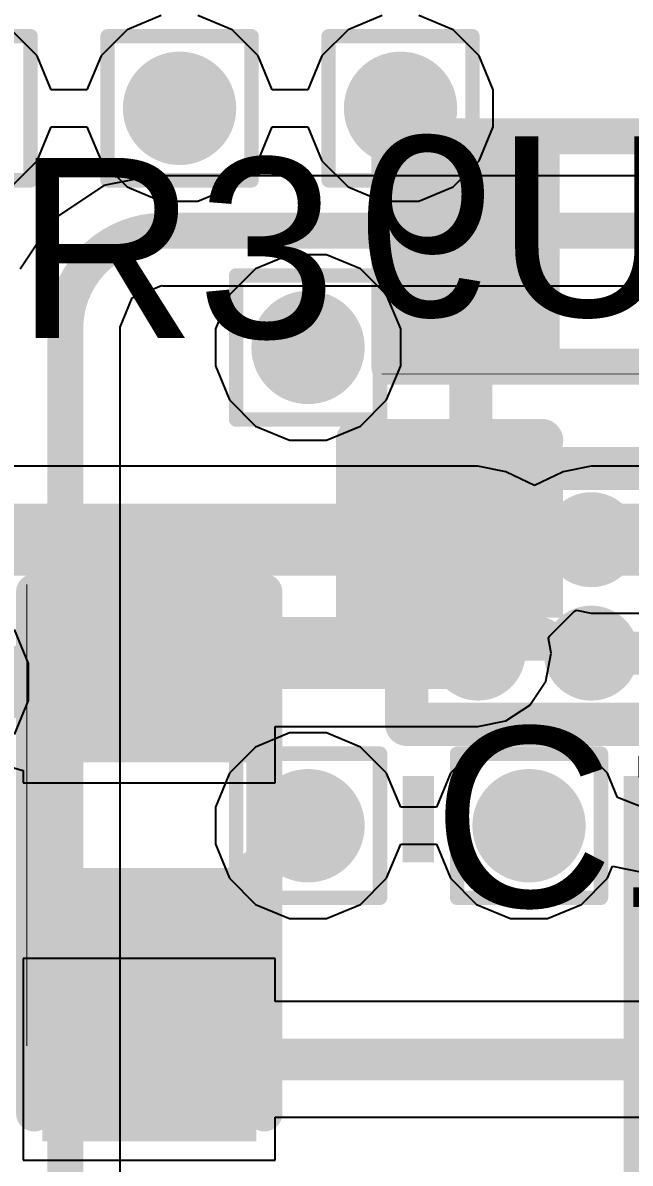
# Model space of a CAD drawing. Header units: inches. Extents: x -12 to 5355, y -7 to 5366.
# Drawn here: x 15.699 to 17.842, y 52.919 to 56.941 of the extents above; entities that cross this region are included whole.
import ezdxf

# ---------------------------------------------------------------- set-up
doc = ezdxf.new("R2010")
doc.units = ezdxf.units.IN
for name, color, linetype in [('BOTTOM LAYER', 5, 'Continuous'), ('Bottom Overlay', 54, 'Continuous'), ('Bottom Paste', 16, 'Continuous'), ('Bottom Solder', 6, 'Continuous'), ('Drill Drawing', 1, 'Continuous'), ('GROUND1', 16, 'Continuous'), ('GROUND2', 156, 'Continuous'), ('POWER', 76, 'Continuous'), ('SIGNAL', 90, 'Continuous'), ('TOP LAYER', 1, 'Continuous'), ('Top Overlay', 2, 'Continuous'), ('Top Paste', 8, 'Continuous'), ('Top Solder', 216, 'Continuous'), ('Via Holes', 16, 'Continuous')]:
    doc.layers.add(name, color=color, linetype=linetype)
doc.styles.add('Arial', font='', dxfattribs={"height": 0.2})
doc.styles.get('Arial').set_extended_font_data('Arial')

# ---------------------------------------------------------------- blocks, each defined once
blk = doc.blocks.new('BGA4C40P2X2_76X76X62_B_92')
at = {"layer": 'BOTTOM LAYER'}
h = blk.add_hatch(color=5, dxfattribs=at)
edge = h.paths.add_edge_path()
edge.add_arc((-0.2, 0.2), 0.1175, 0, 360)
h = blk.add_hatch(color=5, dxfattribs=at)
edge = h.paths.add_edge_path()
edge.add_arc((0.2, 0.2), 0.1175, 0, 360)
h = blk.add_hatch(color=5, dxfattribs=at)
edge = h.paths.add_edge_path()
edge.add_arc((-0.2, -0.2), 0.1175, 0, 360)
h = blk.add_hatch(color=5, dxfattribs=at)
edge = h.paths.add_edge_path()
edge.add_arc((0.2, -0.2), 0.1175, 0, 360)
at = {"layer": 'Bottom Paste'}
h = blk.add_hatch(color=16, dxfattribs=at)
edge = h.paths.add_edge_path()
edge.add_arc((-0.2, 0.2), 0.1175, 0, 360)
h = blk.add_hatch(color=16, dxfattribs=at)
edge = h.paths.add_edge_path()
edge.add_arc((0.2, 0.2), 0.1175, 0, 360)
h = blk.add_hatch(color=16, dxfattribs=at)
edge = h.paths.add_edge_path()
edge.add_arc((-0.2, -0.2), 0.1175, 0, 360)
h = blk.add_hatch(color=16, dxfattribs=at)
edge = h.paths.add_edge_path()
edge.add_arc((0.2, -0.2), 0.1175, 0, 360)
at = {"layer": 'Bottom Solder'}
h = blk.add_hatch(color=6, dxfattribs=at)
edge = h.paths.add_edge_path()
edge.add_arc((-0.2, 0.2), 0.1675, 0, 360)
h = blk.add_hatch(color=6, dxfattribs=at)
edge = h.paths.add_edge_path()
edge.add_arc((0.2, 0.2), 0.1675, 0, 360)
h = blk.add_hatch(color=6, dxfattribs=at)
edge = h.paths.add_edge_path()
edge.add_arc((-0.2, -0.2), 0.1675, 0, 360)
h = blk.add_hatch(color=6, dxfattribs=at)
edge = h.paths.add_edge_path()
edge.add_arc((0.2, -0.2), 0.1675, 0, 360)
at = {"layer": 'Bottom Overlay'}
for points in [[(0.4512, 0.4512, 0.1524, 0.1524, 0), (-0.4512, 0.4512, 0.1524, 0.1524, 0)], [(-0.4512, 0.4512, 0.1524, 0.1524, 0), (-0.4512, -0.4512, 0.1524, 0.1524, 0)], [(0.4512, 0.4512, 0.1524, 0.1524, 0), (0.4512, -0.4512, 0.1524, 0.1524, 0)], [(0.4512, -0.4512, 0.1524, 0.1524, 0), (-0.4512, -0.4512, 0.1524, 0.1524, 0)]]:
    blk.add_lwpolyline(points, format="xyseb", dxfattribs=at)
for points in [[(-0.4893, 0.4512, 0.0762, 0.0762, 1), (-0.4131, 0.4512, 0.0762, 0.0762, 1)], [(-0.4893, 0.4512, 0.0762, 0.0762, 1), (-0.4131, 0.4512, 0.0762, 0.0762, 1)], [(0.4131, 0.4512, 0.0762, 0.0762, 1), (0.4893, 0.4512, 0.0762, 0.0762, 1)], [(0.4131, 0.4512, 0.0762, 0.0762, 1), (0.4893, 0.4512, 0.0762, 0.0762, 1)], [(-0.4893, -0.4512, 0.0762, 0.0762, 1), (-0.4131, -0.4512, 0.0762, 0.0762, 1)], [(-0.4893, -0.4512, 0.0762, 0.0762, 1), (-0.4131, -0.4512, 0.0762, 0.0762, 1)], [(0.4131, -0.4512, 0.0762, 0.0762, 1), (0.4893, -0.4512, 0.0762, 0.0762, 1)], [(0.4131, -0.4512, 0.0762, 0.0762, 1), (0.4893, -0.4512, 0.0762, 0.0762, 1)], [(-0.6371, -0.6871, 0.254, 0.254, 1), (-0.7371, -0.6871, 0.254, 0.254, 1)], [(-0.8006, -0.6871, 0.127, 0.127, 1), (-0.6736, -0.6871, 0.127, 0.127, 1)], [(-0.7006, -0.6871, 0.127, 0.127, 1), (-0.5736, -0.6871, 0.127, 0.127, 1)]]:
    blk.add_lwpolyline(points, format="xyseb", close=True, dxfattribs=at)
blk = doc.blocks.new('R___0402_109')
at = {"layer": 'TOP LAYER'}
for points in [[(-0.6985, -0.3175), (-0.6985, 0.3175), (-0.2413, 0.3175), (-0.2413, -0.3175)], [(0.2413, -0.3175), (0.2413, 0.3175), (0.6985, 0.3175), (0.6985, -0.3175)]]:
    blk.add_hatch(color=1, dxfattribs=at).paths.add_polyline_path(points)
at = {"layer": 'Top Paste'}
for points in [[(-0.6985, -0.3175), (-0.6985, 0.3175), (-0.2413, 0.3175), (-0.2413, -0.3175)], [(0.2413, -0.3175), (0.2413, 0.3175), (0.6985, 0.3175), (0.6985, -0.3175)]]:
    blk.add_hatch(color=8, dxfattribs=at).paths.add_polyline_path(points)
at = {"layer": 'Top Solder'}
for points in [[(-0.7535, -0.3725), (-0.7535, 0.3725), (-0.1863, 0.3725), (-0.1863, -0.3725)], [(0.1863, -0.3725), (0.1863, 0.3725), (0.7535, 0.3725), (0.7535, -0.3725)]]:
    blk.add_hatch(color=216, dxfattribs=at).paths.add_polyline_path(points)
at = {"layer": 'Top Overlay'}
for points in [[(-0.7874, 0.4064, 0.127, 0.127, 0), (0.7874, 0.4064, 0.127, 0.127, 0)], [(-0.7874, -0.4064, 0.127, 0.127, 0), (-0.7874, 0.4064, 0.127, 0.127, 0)], [(0.7874, -0.4064, 0.127, 0.127, 0), (0.7874, 0.4064, 0.127, 0.127, 0)], [(-0.7874, -0.4064, 0.127, 0.127, 0), (0.7874, -0.4064, 0.127, 0.127, 0)], [(-0.8128, -0.4318, 0.00323, 0.00323, 0), (0.8128, -0.4318, 0.00323, 0.00323, 0)]]:
    blk.add_lwpolyline(points, format="xyseb", dxfattribs=at)
for points in [[(-0.8191, 0.4064, 0.0635, 0.0635, 1), (-0.7556, 0.4064, 0.0635, 0.0635, 1)], [(-0.8191, 0.4064, 0.0635, 0.0635, 1), (-0.7556, 0.4064, 0.0635, 0.0635, 1)], [(0.7556, 0.4064, 0.0635, 0.0635, 1), (0.8191, 0.4064, 0.0635, 0.0635, 1)], [(0.7556, 0.4064, 0.0635, 0.0635, 1), (0.8191, 0.4064, 0.0635, 0.0635, 1)], [(-0.8191, -0.4064, 0.0635, 0.0635, 1), (-0.7556, -0.4064, 0.0635, 0.0635, 1)], [(-0.8191, -0.4064, 0.0635, 0.0635, 1), (-0.7556, -0.4064, 0.0635, 0.0635, 1)], [(0.7556, -0.4064, 0.0635, 0.0635, 1), (0.8191, -0.4064, 0.0635, 0.0635, 1)], [(0.7556, -0.4064, 0.0635, 0.0635, 1), (0.8191, -0.4064, 0.0635, 0.0635, 1)], [(-0.8136, -0.4318, 0.00161, 0.00161, 1), (-0.812, -0.4318, 0.00161, 0.00161, 1)], [(0.812, -0.4318, 0.00161, 0.00161, 1), (0.8136, -0.4318, 0.00161, 0.00161, 1)]]:
    blk.add_lwpolyline(points, format="xyseb", close=True, dxfattribs=at)
blk = doc.blocks.new('C___0402_136')
at = {"layer": 'TOP LAYER'}
for points in [[(-0.6985, -0.3175), (-0.6985, 0.3175), (-0.2413, 0.3175), (-0.2413, -0.3175)], [(0.2413, -0.3175), (0.2413, 0.3175), (0.6985, 0.3175), (0.6985, -0.3175)]]:
    blk.add_hatch(color=1, dxfattribs=at).paths.add_polyline_path(points)
at = {"layer": 'Top Paste'}
for points in [[(-0.6985, -0.3175), (-0.6985, 0.3175), (-0.2413, 0.3175), (-0.2413, -0.3175)], [(0.2413, -0.3175), (0.2413, 0.3175), (0.6985, 0.3175), (0.6985, -0.3175)]]:
    blk.add_hatch(color=8, dxfattribs=at).paths.add_polyline_path(points)
at = {"layer": 'Top Solder'}
for points in [[(-0.7585, -0.3775), (-0.7585, 0.3775), (-0.1813, 0.3775), (-0.1813, -0.3775)], [(0.1813, -0.3775), (0.1813, 0.3775), (0.7585, 0.3775), (0.7585, -0.3775)]]:
    blk.add_hatch(color=216, dxfattribs=at).paths.add_polyline_path(points)
at = {"layer": 'Top Overlay'}
for points in [[(-0.7874, -0.4064, 0.127, 0.127, 0), (-0.7874, 0.4064, 0.127, 0.127, 0)], [(-0.2794, 0.4064, 0.127, 0.127, 0), (-0.7874, 0.4064, 0.127, 0.127, 0)], [(0.7874, 0.4064, 0.127, 0.127, 0), (0.2794, 0.4064, 0.127, 0.127, 0)], [(0.7874, -0.4064, 0.127, 0.127, 0), (0.7874, 0.4064, 0.127, 0.127, 0)], [(-0.2794, -0.4064, 0.127, 0.127, 0), (-0.7874, -0.4064, 0.127, 0.127, 0)], [(0.7874, -0.4064, 0.127, 0.127, 0), (0.2794, -0.4064, 0.127, 0.127, 0)]]:
    blk.add_lwpolyline(points, format="xyseb", dxfattribs=at)
for points in [[(-0.8191, 0.4064, 0.0635, 0.0635, 1), (-0.7556, 0.4064, 0.0635, 0.0635, 1)], [(-0.8191, 0.4064, 0.0635, 0.0635, 1), (-0.7556, 0.4064, 0.0635, 0.0635, 1)], [(-0.3111, 0.4064, 0.0635, 0.0635, 1), (-0.2477, 0.4064, 0.0635, 0.0635, 1)], [(0.2477, 0.4064, 0.0635, 0.0635, 1), (0.3111, 0.4064, 0.0635, 0.0635, 1)], [(0.7556, 0.4064, 0.0635, 0.0635, 1), (0.8191, 0.4064, 0.0635, 0.0635, 1)], [(0.7556, 0.4064, 0.0635, 0.0635, 1), (0.8191, 0.4064, 0.0635, 0.0635, 1)], [(-0.8191, -0.4064, 0.0635, 0.0635, 1), (-0.7556, -0.4064, 0.0635, 0.0635, 1)], [(-0.8191, -0.4064, 0.0635, 0.0635, 1), (-0.7556, -0.4064, 0.0635, 0.0635, 1)], [(-0.3111, -0.4064, 0.0635, 0.0635, 1), (-0.2477, -0.4064, 0.0635, 0.0635, 1)], [(0.2477, -0.4064, 0.0635, 0.0635, 1), (0.3111, -0.4064, 0.0635, 0.0635, 1)], [(0.7556, -0.4064, 0.0635, 0.0635, 1), (0.8191, -0.4064, 0.0635, 0.0635, 1)], [(0.7556, -0.4064, 0.0635, 0.0635, 1), (0.8191, -0.4064, 0.0635, 0.0635, 1)]]:
    blk.add_lwpolyline(points, format="xyseb", close=True, dxfattribs=at)
blk = doc.blocks.new('CAPC1005X04L_143')
at = {"layer": 'TOP LAYER'}
for points in [[(-0.8, -0.25), (-0.8, 0.25), (-0.2, 0.25), (-0.2, -0.25)], [(0.2, -0.25), (0.2, 0.25), (0.8, 0.25), (0.8, -0.25)]]:
    blk.add_hatch(color=1, dxfattribs=at).paths.add_polyline_path(points)
at = {"layer": 'Top Paste'}
for points in [[(-0.8, -0.25), (-0.8, 0.25), (-0.2, 0.25), (-0.2, -0.25)], [(0.2, -0.25), (0.2, 0.25), (0.8, 0.25), (0.8, -0.25)]]:
    blk.add_hatch(color=8, dxfattribs=at).paths.add_polyline_path(points)
at = {"layer": 'Top Solder'}
for points in [[(-0.8254, -0.2754), (-0.8254, 0.2754), (-0.1746, 0.2754), (-0.1746, -0.2754)], [(0.1746, -0.2754), (0.1746, 0.2754), (0.8254, 0.2754), (0.8254, -0.2754)]]:
    blk.add_hatch(color=216, dxfattribs=at).paths.add_polyline_path(points)
at = {"layer": 'Top Overlay'}
for points in [[(-0.9001, -0.3501, 0.1524, 0.1524, 0), (-0.9001, 0.3499, 0.1524, 0.1524, 0)], [(-0.9001, 0.3499, 0.1524, 0.1524, 0), (-0.2501, 0.3499, 0.1524, 0.1524, 0)], [(0.2499, 0.3499, 0.1524, 0.1524, 0), (0.8999, 0.3499, 0.1524, 0.1524, 0)], [(0.8999, -0.3501, 0.1524, 0.1524, 0), (0.8999, 0.3499, 0.1524, 0.1524, 0)], [(-0.9001, -0.3501, 0.1524, 0.1524, 0), (-0.2501, -0.3501, 0.1524, 0.1524, 0)], [(0.2499, -0.3501, 0.1524, 0.1524, 0), (0.8999, -0.3501, 0.1524, 0.1524, 0)]]:
    blk.add_lwpolyline(points, format="xyseb", dxfattribs=at)
for points in [[(-0.9382, 0.3499, 0.0762, 0.0762, 1), (-0.862, 0.3499, 0.0762, 0.0762, 1)], [(-0.9382, 0.3499, 0.0762, 0.0762, 1), (-0.862, 0.3499, 0.0762, 0.0762, 1)], [(-0.2882, 0.3499, 0.0762, 0.0762, 1), (-0.212, 0.3499, 0.0762, 0.0762, 1)], [(0.2118, 0.3499, 0.0762, 0.0762, 1), (0.288, 0.3499, 0.0762, 0.0762, 1)], [(0.8618, 0.3499, 0.0762, 0.0762, 1), (0.938, 0.3499, 0.0762, 0.0762, 1)], [(0.8618, 0.3499, 0.0762, 0.0762, 1), (0.938, 0.3499, 0.0762, 0.0762, 1)], [(-0.9382, -0.3501, 0.0762, 0.0762, 1), (-0.862, -0.3501, 0.0762, 0.0762, 1)], [(-0.9382, -0.3501, 0.0762, 0.0762, 1), (-0.862, -0.3501, 0.0762, 0.0762, 1)], [(-0.2882, -0.3501, 0.0762, 0.0762, 1), (-0.212, -0.3501, 0.0762, 0.0762, 1)], [(0.2118, -0.3501, 0.0762, 0.0762, 1), (0.288, -0.3501, 0.0762, 0.0762, 1)], [(0.8618, -0.3501, 0.0762, 0.0762, 1), (0.938, -0.3501, 0.0762, 0.0762, 1)], [(0.8618, -0.3501, 0.0762, 0.0762, 1), (0.938, -0.3501, 0.0762, 0.0762, 1)]]:
    blk.add_lwpolyline(points, format="xyseb", close=True, dxfattribs=at)
blk = doc.blocks.new('R___0402_B_158')
at = {"layer": 'BOTTOM LAYER'}
for points in [[(-0.2413, 0.3175), (-0.2413, -0.3175), (-0.6985, -0.3175), (-0.6985, 0.3175)], [(0.6985, 0.3175), (0.6985, -0.3175), (0.2413, -0.3175), (0.2413, 0.3175)]]:
    blk.add_hatch(color=5, dxfattribs=at).paths.add_polyline_path(points)
at = {"layer": 'Bottom Paste'}
for points in [[(-0.2413, 0.3175), (-0.2413, -0.3175), (-0.6985, -0.3175), (-0.6985, 0.3175)], [(0.6985, 0.3175), (0.6985, -0.3175), (0.2413, -0.3175), (0.2413, 0.3175)]]:
    blk.add_hatch(color=16, dxfattribs=at).paths.add_polyline_path(points)
at = {"layer": 'Bottom Solder'}
for points in [[(-0.1863, 0.3725), (-0.1863, -0.3725), (-0.7535, -0.3725), (-0.7535, 0.3725)], [(0.7535, 0.3725), (0.7535, -0.3725), (0.1863, -0.3725), (0.1863, 0.3725)]]:
    blk.add_hatch(color=6, dxfattribs=at).paths.add_polyline_path(points)
at = {"layer": 'Bottom Overlay'}
for points in [[(-0.7874, 0.4064, 0.127, 0.127, 0), (0.7874, 0.4064, 0.127, 0.127, 0)], [(-0.7874, 0.4064, 0.127, 0.127, 0), (-0.7874, -0.4064, 0.127, 0.127, 0)], [(0.7874, 0.4064, 0.127, 0.127, 0), (0.7874, -0.4064, 0.127, 0.127, 0)], [(-0.8128, 0.4318, 0.00323, 0.00323, 0), (0.8128, 0.4318, 0.00323, 0.00323, 0)], [(-0.7874, -0.4064, 0.127, 0.127, 0), (0.7874, -0.4064, 0.127, 0.127, 0)]]:
    blk.add_lwpolyline(points, format="xyseb", dxfattribs=at)
for points in [[(-0.8191, 0.4064, 0.0635, 0.0635, 1), (-0.7556, 0.4064, 0.0635, 0.0635, 1)], [(-0.8191, 0.4064, 0.0635, 0.0635, 1), (-0.7556, 0.4064, 0.0635, 0.0635, 1)], [(0.7556, 0.4064, 0.0635, 0.0635, 1), (0.8191, 0.4064, 0.0635, 0.0635, 1)], [(0.7556, 0.4064, 0.0635, 0.0635, 1), (0.8191, 0.4064, 0.0635, 0.0635, 1)], [(-0.8136, 0.4318, 0.00161, 0.00161, 1), (-0.812, 0.4318, 0.00161, 0.00161, 1)], [(0.812, 0.4318, 0.00161, 0.00161, 1), (0.8136, 0.4318, 0.00161, 0.00161, 1)], [(-0.8191, -0.4064, 0.0635, 0.0635, 1), (-0.7556, -0.4064, 0.0635, 0.0635, 1)], [(-0.8191, -0.4064, 0.0635, 0.0635, 1), (-0.7556, -0.4064, 0.0635, 0.0635, 1)], [(0.7556, -0.4064, 0.0635, 0.0635, 1), (0.8191, -0.4064, 0.0635, 0.0635, 1)], [(0.7556, -0.4064, 0.0635, 0.0635, 1), (0.8191, -0.4064, 0.0635, 0.0635, 1)]]:
    blk.add_lwpolyline(points, format="xyseb", close=True, dxfattribs=at)

msp = doc.modelspace()

# ---------------------------------------------------------------- hatches: boundary and pattern name
at = {"layer": 'BOTTOM LAYER'}
h = msp.add_hatch(color=5, dxfattribs=at)
edge = h.paths.add_edge_path()
edge.add_arc((16.2522, 56.6392), 0.2, 0, 360)
h = msp.add_hatch(color=5, dxfattribs=at)
edge = h.paths.add_edge_path()
edge.add_arc((17.032, 56.6392), 0.2, 0, 360)
h = msp.add_hatch(color=5, dxfattribs=at)
edge = h.paths.add_edge_path()
edge.add_arc((16.7056, 55.7959), 0.2, 0, 360)
h = msp.add_hatch(color=5, dxfattribs=at)
edge = h.paths.add_edge_path()
edge.add_arc((16.7056, 54.1094), 0.2, 0, 360)
h = msp.add_hatch(color=5, dxfattribs=at)
edge = h.paths.add_edge_path()
edge.add_arc((17.4854, 54.1094), 0.2, 0, 360)
at = {"layer": 'GROUND1'}
h = msp.add_hatch(color=16, dxfattribs=at)
edge = h.paths.add_edge_path()
edge.add_arc((16.2522, 56.6392), 0.2, 0, 360)
h = msp.add_hatch(color=16, dxfattribs=at)
edge = h.paths.add_edge_path()
edge.add_arc((17.032, 56.6392), 0.2, 0, 360)
h = msp.add_hatch(color=16, dxfattribs=at)
edge = h.paths.add_edge_path()
edge.add_arc((16.7056, 55.7959), 0.2, 0, 360)
h = msp.add_hatch(color=16, dxfattribs=at)
edge = h.paths.add_edge_path()
edge.add_arc((16.7056, 54.1094), 0.2, 0, 360)
h = msp.add_hatch(color=16, dxfattribs=at)
edge = h.paths.add_edge_path()
edge.add_arc((17.4854, 54.1094), 0.2, 0, 360)
at = {"layer": 'GROUND2'}
h = msp.add_hatch(color=156, dxfattribs=at)
edge = h.paths.add_edge_path()
edge.add_arc((16.2522, 56.6392), 0.2, 0, 360)
h = msp.add_hatch(color=156, dxfattribs=at)
edge = h.paths.add_edge_path()
edge.add_arc((17.032, 56.6392), 0.2, 0, 360)
h = msp.add_hatch(color=156, dxfattribs=at)
edge = h.paths.add_edge_path()
edge.add_arc((16.7056, 55.7959), 0.2, 0, 360)
h = msp.add_hatch(color=156, dxfattribs=at)
edge = h.paths.add_edge_path()
edge.add_arc((16.7056, 54.1094), 0.2, 0, 360)
h = msp.add_hatch(color=156, dxfattribs=at)
edge = h.paths.add_edge_path()
edge.add_arc((17.4854, 54.1094), 0.2, 0, 360)
at = {"layer": 'POWER'}
h = msp.add_hatch(color=76, dxfattribs=at)
edge = h.paths.add_edge_path()
edge.add_arc((16.2522, 56.6392), 0.2, 0, 360)
h = msp.add_hatch(color=76, dxfattribs=at)
edge = h.paths.add_edge_path()
edge.add_arc((17.032, 56.6392), 0.2, 0, 360)
h = msp.add_hatch(color=76, dxfattribs=at)
edge = h.paths.add_edge_path()
edge.add_arc((16.7056, 55.7959), 0.2, 0, 360)
h = msp.add_hatch(color=76, dxfattribs=at)
edge = h.paths.add_edge_path()
edge.add_arc((16.7056, 54.1094), 0.2, 0, 360)
h = msp.add_hatch(color=76, dxfattribs=at)
edge = h.paths.add_edge_path()
edge.add_arc((17.4854, 54.1094), 0.2, 0, 360)
for points in [[(17.0396, 53.9801), (17.1497, 53.9801), (17.1497, 54.2849), (17.0396, 54.2849)], [(17.8193, 52.578), (17.9295, 52.578), (17.9295, 54.2849), (17.8193, 54.2849)]]:
    msp.add_hatch(color=76, dxfattribs=at).paths.add_polyline_path(points)
at = {"layer": 'SIGNAL'}
h = msp.add_hatch(color=90, dxfattribs=at)
edge = h.paths.add_edge_path()
edge.add_arc((16.2522, 56.6392), 0.2, 0, 360)
h = msp.add_hatch(color=90, dxfattribs=at)
edge = h.paths.add_edge_path()
edge.add_arc((17.032, 56.6392), 0.2, 0, 360)
h = msp.add_hatch(color=90, dxfattribs=at)
edge = h.paths.add_edge_path()
edge.add_arc((16.7056, 55.7959), 0.2, 0, 360)
h = msp.add_hatch(color=90, dxfattribs=at)
edge = h.paths.add_edge_path()
edge.add_arc((16.7056, 54.1094), 0.2, 0, 360)
h = msp.add_hatch(color=90, dxfattribs=at)
edge = h.paths.add_edge_path()
edge.add_arc((17.4854, 54.1094), 0.2, 0, 360)
at = {"layer": 'TOP LAYER'}
h = msp.add_hatch(color=1, dxfattribs=at)
edge = h.paths.add_edge_path()
edge.add_arc((16.2522, 56.6392), 0.2, 0, 360)
h = msp.add_hatch(color=1, dxfattribs=at)
edge = h.paths.add_edge_path()
edge.add_arc((17.032, 56.6392), 0.2, 0, 360)
h = msp.add_hatch(color=1, dxfattribs=at)
edge = h.paths.add_edge_path()
edge.add_arc((16.7056, 55.7959), 0.2, 0, 360)
h = msp.add_hatch(color=1, dxfattribs=at)
edge = h.paths.add_edge_path()
edge.add_arc((16.7056, 54.1094), 0.2, 0, 360)
h = msp.add_hatch(color=1, dxfattribs=at)
edge = h.paths.add_edge_path()
edge.add_arc((17.4854, 54.1094), 0.2, 0, 360)
at = {"layer": 'Via Holes'}
h = msp.add_hatch(color=7, dxfattribs=at)
edge = h.paths.add_edge_path()
edge.add_arc((16.2522, 56.6392), 0.1, 0, 360)
h = msp.add_hatch(color=7, dxfattribs=at)
edge = h.paths.add_edge_path()
edge.add_arc((17.032, 56.6392), 0.1, 0, 360)
h = msp.add_hatch(color=7, dxfattribs=at)
edge = h.paths.add_edge_path()
edge.add_arc((16.7056, 55.7959), 0.1, 0, 360)
h = msp.add_hatch(color=7, dxfattribs=at)
edge = h.paths.add_edge_path()
edge.add_arc((16.7056, 54.1094), 0.1, 0, 360)
h = msp.add_hatch(color=7, dxfattribs=at)
edge = h.paths.add_edge_path()
edge.add_arc((17.4854, 54.1094), 0.1, 0, 360)

# ---------------------------------------------------------------- linework, layer by layer
at = {"layer": 'BOTTOM LAYER'}
for p, q in [((17.305, 55.377), (15.0879, 55.377)), ((17.4041, 55.3573), (17.305, 55.377)), ((17.705, 55.377), (17.6058, 55.3573)), ((18.7027, 55.377), (17.705, 55.377)), ((17.4058, 55.3561), (17.4041, 55.3573)), ((17.505, 55.3091), (17.4058, 55.3561)), ((17.6041, 55.3561), (17.505, 55.3091)), ((17.6058, 55.3573), (17.6041, 55.3561)), ((17.5575, 54.7774), (17.6456, 54.8655)), ((17.6456, 54.8655), (17.6535, 54.8693)), ((17.6535, 54.8693), (17.705, 54.859)), ((17.705, 54.859), (18.7027, 54.859)), ((17.5537, 54.7695), (17.5575, 54.7774)), ((17.5639, 54.718), (17.5537, 54.7695)), ((17.5442, 54.6189), (17.5639, 54.718)), ((17.4881, 54.5349), (17.5442, 54.6189)), ((17.4041, 54.4787), (17.4881, 54.5349)), ((16.5897, 54.2608), (16.5897, 54.459)), ((16.5897, 54.459), (17.305, 54.459)), ((17.305, 54.459), (17.4041, 54.4787)), ((15.5776, 54.3392), (15.7007, 54.3039)), ((15.7007, 54.3039), (15.7007, 54.2608)), ((15.7007, 54.2608), (16.5897, 54.2608))]:
    msp.add_line(p, q, dxfattribs=at)
for points in [[(14.8844, 55.118, 0.254, 0.254, 0), (17.305, 55.118, 0.254, 0.254, 0)], [(17.705, 55.118, 0.254, 0.254, 0), (18.9062, 55.118, 0.254, 0.254, 0)], [(16.1037, 54.718, 0.254, 0.254, 0), (17.305, 54.718, 0.254, 0.254, 0)], [(16.1037, 54.718, 0.127, 0.127, -0.414214), (16.0021, 54.6164, 0.127, 0.127, 0)], [(17.7038, 54.718, 0.1524, 0.1524, 0), (17.705, 54.718, 0.1524, 0.1524, 0)], [(17.705, 54.718, 0.1524, 0.1524, 0), (18.0145, 54.718, 0.1524, 0.1524, 0)], [(15.3924, 54.6164, 0.254, 0.254, 0), (16.0021, 54.6164, 0.254, 0.254, 0)], [(16.3915, 53.8312, 0.1524, 0.1524, 0), (16.7056, 54.1094, 0.1524, 0.1524, 0)], [(16.1452, 53.6766, 0.1524, 0.1524, 0), (16.3865, 53.8269, 0.1524, 0.1524, 0)], [(16.3915, 53.8312, 0.1524, 0.1524, -0.004455), (16.3865, 53.8269, 0.1524, 0.1524, 0)]]:
    msp.add_lwpolyline(points, format="xyseb", dxfattribs=at)
for points in [[(17.2415, 55.118, 0.127, 0.127, 1), (17.3685, 55.118, 0.127, 0.127, 1)], [(17.6415, 55.118, 0.127, 0.127, 1), (17.7685, 55.118, 0.127, 0.127, 1)], [(16.0402, 54.718, 0.127, 0.127, 1), (16.1672, 54.718, 0.127, 0.127, 1)], [(17.2415, 54.718, 0.127, 0.127, 1), (17.3685, 54.718, 0.127, 0.127, 1)], [(16.072, 54.718, 0.0635, 0.0635, 1), (16.1355, 54.718, 0.0635, 0.0635, 1)], [(17.6657, 54.718, 0.0762, 0.0762, 1), (17.7419, 54.718, 0.0762, 0.0762, 1)], [(17.6669, 54.718, 0.0762, 0.0762, 1), (17.7431, 54.718, 0.0762, 0.0762, 1)], [(17.6669, 54.718, 0.0762, 0.0762, 1), (17.7431, 54.718, 0.0762, 0.0762, 1)], [(15.9386, 54.6164, 0.127, 0.127, 1), (16.0656, 54.6164, 0.127, 0.127, 1)], [(15.9704, 54.6164, 0.0635, 0.0635, 1), (16.0339, 54.6164, 0.0635, 0.0635, 1)], [(16.6675, 54.1094, 0.0762, 0.0762, 1), (16.7437, 54.1094, 0.0762, 0.0762, 1)], [(16.3484, 53.8269, 0.0762, 0.0762, 1), (16.4246, 53.8269, 0.0762, 0.0762, 1)], [(16.3484, 53.8269, 0.0762, 0.0762, 1), (16.4246, 53.8269, 0.0762, 0.0762, 1)], [(16.3534, 53.8312, 0.0762, 0.0762, 1), (16.4296, 53.8312, 0.0762, 0.0762, 1)], [(16.3534, 53.8312, 0.0762, 0.0762, 1), (16.4296, 53.8312, 0.0762, 0.0762, 1)], [(16.1071, 53.6766, 0.0762, 0.0762, 1), (16.1833, 53.6766, 0.0762, 0.0762, 1)]]:
    msp.add_lwpolyline(points, format="xyseb", close=True, dxfattribs=at)
at = {"layer": 'Drill Drawing'}
for points in [[(15.2184, 56.8932, 0.0508, 0.0508, 0), (15.7264, 56.8932, 0.0508, 0.0508, 0)], [(15.7264, 56.3852, 0.0508, 0.0508, 0), (15.7264, 56.8932, 0.0508, 0.0508, 0)], [(15.9982, 56.8932, 0.0508, 0.0508, 0), (16.5062, 56.8932, 0.0508, 0.0508, 0)], [(15.9982, 56.3852, 0.0508, 0.0508, 0), (15.9982, 56.8932, 0.0508, 0.0508, 0)], [(16.5062, 56.3852, 0.0508, 0.0508, 0), (16.5062, 56.8932, 0.0508, 0.0508, 0)], [(16.778, 56.8932, 0.0508, 0.0508, 0), (17.286, 56.8932, 0.0508, 0.0508, 0)], [(16.778, 56.3852, 0.0508, 0.0508, 0), (16.778, 56.8932, 0.0508, 0.0508, 0)], [(17.286, 56.3852, 0.0508, 0.0508, 0), (17.286, 56.8932, 0.0508, 0.0508, 0)], [(15.2184, 56.3852, 0.0508, 0.0508, 0), (15.7264, 56.3852, 0.0508, 0.0508, 0)], [(15.9982, 56.3852, 0.0508, 0.0508, 0), (16.5062, 56.3852, 0.0508, 0.0508, 0)], [(16.778, 56.3852, 0.0508, 0.0508, 0), (17.286, 56.3852, 0.0508, 0.0508, 0)], [(16.4516, 56.0499, 0.0508, 0.0508, 0), (16.9596, 56.0499, 0.0508, 0.0508, 0)], [(16.4516, 55.5419, 0.0508, 0.0508, 0), (16.4516, 56.0499, 0.0508, 0.0508, 0)], [(16.9596, 55.5419, 0.0508, 0.0508, 0), (16.9596, 56.0499, 0.0508, 0.0508, 0)], [(16.4516, 55.5419, 0.0508, 0.0508, 0), (16.9596, 55.5419, 0.0508, 0.0508, 0)], [(16.4516, 54.3634, 0.0508, 0.0508, 0), (16.9596, 54.3634, 0.0508, 0.0508, 0)], [(16.4516, 53.8554, 0.0508, 0.0508, 0), (16.4516, 54.3634, 0.0508, 0.0508, 0)], [(16.9596, 53.8554, 0.0508, 0.0508, 0), (16.9596, 54.3634, 0.0508, 0.0508, 0)], [(17.2314, 54.3634, 0.0508, 0.0508, 0), (17.7394, 54.3634, 0.0508, 0.0508, 0)], [(17.2314, 53.8554, 0.0508, 0.0508, 0), (17.2314, 54.3634, 0.0508, 0.0508, 0)], [(17.7394, 53.8554, 0.0508, 0.0508, 0), (17.7394, 54.3634, 0.0508, 0.0508, 0)], [(16.4516, 53.8554, 0.0508, 0.0508, 0), (16.9596, 53.8554, 0.0508, 0.0508, 0)], [(17.2314, 53.8554, 0.0508, 0.0508, 0), (17.7394, 53.8554, 0.0508, 0.0508, 0)]]:
    msp.add_lwpolyline(points, format="xyseb", dxfattribs=at)
for points in [[(15.7137, 56.8932, 0.0254, 0.0254, 1), (15.7391, 56.8932, 0.0254, 0.0254, 1)], [(15.7137, 56.8932, 0.0254, 0.0254, 1), (15.7391, 56.8932, 0.0254, 0.0254, 1)], [(15.9855, 56.8932, 0.0254, 0.0254, 1), (16.0109, 56.8932, 0.0254, 0.0254, 1)], [(15.9855, 56.8932, 0.0254, 0.0254, 1), (16.0109, 56.8932, 0.0254, 0.0254, 1)], [(16.4935, 56.8932, 0.0254, 0.0254, 1), (16.5189, 56.8932, 0.0254, 0.0254, 1)], [(16.4935, 56.8932, 0.0254, 0.0254, 1), (16.5189, 56.8932, 0.0254, 0.0254, 1)], [(16.7653, 56.8932, 0.0254, 0.0254, 1), (16.7907, 56.8932, 0.0254, 0.0254, 1)], [(16.7653, 56.8932, 0.0254, 0.0254, 1), (16.7907, 56.8932, 0.0254, 0.0254, 1)], [(17.2733, 56.8932, 0.0254, 0.0254, 1), (17.2987, 56.8932, 0.0254, 0.0254, 1)], [(17.2733, 56.8932, 0.0254, 0.0254, 1), (17.2987, 56.8932, 0.0254, 0.0254, 1)], [(15.7137, 56.3852, 0.0254, 0.0254, 1), (15.7391, 56.3852, 0.0254, 0.0254, 1)], [(15.7137, 56.3852, 0.0254, 0.0254, 1), (15.7391, 56.3852, 0.0254, 0.0254, 1)], [(15.9855, 56.3852, 0.0254, 0.0254, 1), (16.0109, 56.3852, 0.0254, 0.0254, 1)], [(15.9855, 56.3852, 0.0254, 0.0254, 1), (16.0109, 56.3852, 0.0254, 0.0254, 1)], [(16.4935, 56.3852, 0.0254, 0.0254, 1), (16.5189, 56.3852, 0.0254, 0.0254, 1)], [(16.4935, 56.3852, 0.0254, 0.0254, 1), (16.5189, 56.3852, 0.0254, 0.0254, 1)], [(16.7653, 56.3852, 0.0254, 0.0254, 1), (16.7907, 56.3852, 0.0254, 0.0254, 1)], [(16.7653, 56.3852, 0.0254, 0.0254, 1), (16.7907, 56.3852, 0.0254, 0.0254, 1)], [(17.2733, 56.3852, 0.0254, 0.0254, 1), (17.2987, 56.3852, 0.0254, 0.0254, 1)], [(17.2733, 56.3852, 0.0254, 0.0254, 1), (17.2987, 56.3852, 0.0254, 0.0254, 1)], [(16.4389, 56.0499, 0.0254, 0.0254, 1), (16.4643, 56.0499, 0.0254, 0.0254, 1)], [(16.4389, 56.0499, 0.0254, 0.0254, 1), (16.4643, 56.0499, 0.0254, 0.0254, 1)], [(16.9469, 56.0499, 0.0254, 0.0254, 1), (16.9723, 56.0499, 0.0254, 0.0254, 1)], [(16.9469, 56.0499, 0.0254, 0.0254, 1), (16.9723, 56.0499, 0.0254, 0.0254, 1)], [(16.4389, 55.5419, 0.0254, 0.0254, 1), (16.4643, 55.5419, 0.0254, 0.0254, 1)], [(16.4389, 55.5419, 0.0254, 0.0254, 1), (16.4643, 55.5419, 0.0254, 0.0254, 1)], [(16.9469, 55.5419, 0.0254, 0.0254, 1), (16.9723, 55.5419, 0.0254, 0.0254, 1)], [(16.9469, 55.5419, 0.0254, 0.0254, 1), (16.9723, 55.5419, 0.0254, 0.0254, 1)], [(16.4389, 54.3634, 0.0254, 0.0254, 1), (16.4643, 54.3634, 0.0254, 0.0254, 1)], [(16.4389, 54.3634, 0.0254, 0.0254, 1), (16.4643, 54.3634, 0.0254, 0.0254, 1)], [(16.9469, 54.3634, 0.0254, 0.0254, 1), (16.9723, 54.3634, 0.0254, 0.0254, 1)], [(16.9469, 54.3634, 0.0254, 0.0254, 1), (16.9723, 54.3634, 0.0254, 0.0254, 1)], [(17.2187, 54.3634, 0.0254, 0.0254, 1), (17.2441, 54.3634, 0.0254, 0.0254, 1)], [(17.2187, 54.3634, 0.0254, 0.0254, 1), (17.2441, 54.3634, 0.0254, 0.0254, 1)], [(17.7267, 54.3634, 0.0254, 0.0254, 1), (17.7521, 54.3634, 0.0254, 0.0254, 1)], [(17.7267, 54.3634, 0.0254, 0.0254, 1), (17.7521, 54.3634, 0.0254, 0.0254, 1)], [(16.4389, 53.8554, 0.0254, 0.0254, 1), (16.4643, 53.8554, 0.0254, 0.0254, 1)], [(16.4389, 53.8554, 0.0254, 0.0254, 1), (16.4643, 53.8554, 0.0254, 0.0254, 1)], [(16.9469, 53.8554, 0.0254, 0.0254, 1), (16.9723, 53.8554, 0.0254, 0.0254, 1)], [(16.9469, 53.8554, 0.0254, 0.0254, 1), (16.9723, 53.8554, 0.0254, 0.0254, 1)], [(17.2187, 53.8554, 0.0254, 0.0254, 1), (17.2441, 53.8554, 0.0254, 0.0254, 1)], [(17.2187, 53.8554, 0.0254, 0.0254, 1), (17.2441, 53.8554, 0.0254, 0.0254, 1)], [(17.7267, 53.8554, 0.0254, 0.0254, 1), (17.7521, 53.8554, 0.0254, 0.0254, 1)], [(17.7267, 53.8554, 0.0254, 0.0254, 1), (17.7521, 53.8554, 0.0254, 0.0254, 1)]]:
    msp.add_lwpolyline(points, format="xyseb", close=True, dxfattribs=at)
at = {"layer": 'GROUND1'}
for p, q in [((15.7194, 54.6814), (15.6696, 54.8016)), ((15.7194, 54.5514), (15.7194, 54.6814)), ((15.6696, 54.4312), (15.7194, 54.5514))]:
    msp.add_line(p, q, dxfattribs=at)
at = {"layer": 'GROUND2'}
for p, q in [((15.7194, 54.6814), (15.6696, 54.8016)), ((15.7194, 54.5514), (15.7194, 54.6814)), ((15.6696, 54.4312), (15.7194, 54.5514))]:
    msp.add_line(p, q, dxfattribs=at)
at = {"layer": 'POWER'}
for p, q in [((16.1871, 56.9662), (16.067, 56.9164)), ((16.4374, 56.9164), (16.3172, 56.9662)), ((16.9669, 56.9662), (16.8467, 56.9164)), ((17.2172, 56.9164), (17.097, 56.9662)), ((15.7496, 56.8244), (15.6576, 56.9164)), ((16.067, 56.9164), (15.975, 56.8244)), ((16.5294, 56.8244), (16.4374, 56.9164)), ((16.8467, 56.9164), (16.7548, 56.8244)), ((17.3092, 56.8244), (17.2172, 56.9164)), ((15.7994, 56.7042), (15.7496, 56.8244)), ((15.975, 56.8244), (15.9252, 56.7042)), ((16.5792, 56.7042), (16.5294, 56.8244)), ((16.7548, 56.8244), (16.705, 56.7042)), ((17.359, 56.7042), (17.3092, 56.8244)), ((15.9252, 56.7042), (15.7994, 56.7042)), ((16.705, 56.7042), (16.5792, 56.7042)), ((17.359, 56.5741), (17.359, 56.7042)), ((15.7496, 56.454), (15.7994, 56.5741)), ((15.7994, 56.5741), (15.9252, 56.5741)), ((15.9252, 56.5741), (15.975, 56.454)), ((16.5294, 56.454), (16.5792, 56.5741)), ((16.5792, 56.5741), (16.705, 56.5741)), ((16.705, 56.5741), (16.7548, 56.454)), ((17.3092, 56.454), (17.359, 56.5741)), ((15.6576, 56.362), (15.7496, 56.454)), ((15.975, 56.454), (16.067, 56.362)), ((16.4374, 56.362), (16.5294, 56.454)), ((16.7548, 56.454), (16.8467, 56.362)), ((17.2172, 56.362), (17.3092, 56.454)), ((16.067, 56.362), (16.1871, 56.3122)), ((16.3172, 56.3122), (16.4374, 56.362)), ((16.8467, 56.362), (16.9669, 56.3122)), ((17.097, 56.3122), (17.2172, 56.362)), ((16.1871, 56.3122), (16.3172, 56.3122)), ((16.9669, 56.3122), (17.097, 56.3122)), ((16.6405, 56.1229), (16.5204, 56.0731)), ((16.7706, 56.1229), (16.6405, 56.1229)), ((16.8908, 56.0731), (16.7706, 56.1229)), ((16.5204, 56.0731), (16.4284, 55.9811)), ((16.9828, 55.9811), (16.8908, 56.0731)), ((16.4284, 55.9811), (16.3786, 55.861)), ((17.0326, 55.861), (16.9828, 55.9811)), ((16.3786, 55.861), (16.3786, 55.7309)), ((17.0326, 55.7309), (17.0326, 55.861)), ((16.3786, 55.7309), (16.4284, 55.6107)), ((16.9828, 55.6107), (17.0326, 55.7309)), ((16.4284, 55.6107), (16.5204, 55.5187)), ((16.8908, 55.5187), (16.9828, 55.6107)), ((16.5204, 55.5187), (16.6405, 55.4689)), ((16.7706, 55.4689), (16.8908, 55.5187)), ((16.6405, 55.4689), (16.7706, 55.4689)), ((15.7194, 54.6814), (15.6696, 54.8016)), ((15.7194, 54.5514), (15.7194, 54.6814)), ((15.6696, 54.4312), (15.7194, 54.5514)), ((16.6405, 54.4364), (16.5204, 54.3866)), ((16.7706, 54.4364), (16.6405, 54.4364)), ((16.8908, 54.3866), (16.7706, 54.4364)), ((17.4203, 54.4364), (17.3001, 54.3866)), ((17.5504, 54.4364), (17.4203, 54.4364)), ((17.6706, 54.3866), (17.5504, 54.4364)), ((16.5204, 54.3866), (16.4284, 54.2946)), ((16.9828, 54.2946), (16.8908, 54.3866)), ((17.3001, 54.3866), (17.2081, 54.2946)), ((17.7626, 54.2946), (17.6706, 54.3866)), ((16.4284, 54.2946), (16.3786, 54.1744)), ((17.0326, 54.1744), (16.9828, 54.2946)), ((17.2081, 54.2946), (17.1584, 54.1744)), ((17.798, 54.209), (17.7626, 54.2946)), ((17.8849, 54.1744), (17.798, 54.209)), ((16.3786, 54.1744), (16.3786, 54.0443)), ((17.1584, 54.1744), (17.0326, 54.1744)), ((16.3786, 54.0443), (16.4284, 53.9241)), ((16.9828, 53.9241), (17.0326, 54.0443)), ((17.0326, 54.0443), (17.1584, 54.0443)), ((17.1584, 54.0443), (17.2081, 53.9241)), ((17.7626, 53.9241), (17.78, 53.9662)), ((17.78, 53.9662), (17.907, 53.9409)), ((16.4284, 53.9241), (16.5204, 53.8321)), ((16.8908, 53.8321), (16.9828, 53.9241)), ((17.2081, 53.9241), (17.3001, 53.8321)), ((17.6706, 53.8321), (17.7626, 53.9241)), ((16.5204, 53.8321), (16.6405, 53.7824)), ((16.7706, 53.7824), (16.8908, 53.8321)), ((17.3001, 53.8321), (17.4203, 53.7824)), ((17.5504, 53.7824), (17.6706, 53.8321)), ((16.6405, 53.7824), (16.7706, 53.7824)), ((17.4203, 53.7824), (17.5504, 53.7824))]:
    msp.add_line(p, q, dxfattribs=at)
at = {"layer": 'SIGNAL'}
for p, q in [((16.1932, 56.4082), (15.9845, 56.3667)), ((16.1932, 56.4015), (16.1932, 56.4082)), ((18.638, 56.4015), (16.1932, 56.4015)), ((15.9845, 56.3667), (15.8076, 56.2485)), ((15.8076, 56.2485), (15.6893, 56.0715)), ((16.0851, 55.9709), (16.1889, 56.0139)), ((16.1889, 56.0139), (16.1932, 56.013)), ((16.1932, 56.013), (18.638, 56.013)), ((16.0422, 55.8672), (16.0851, 55.9709)), ((16.043, 55.8628), (16.0422, 55.8672)), ((16.043, 41.0218), (16.043, 55.8628))]:
    msp.add_line(p, q, dxfattribs=at)
for points in [[(15.8488, 55.8628, 0.127, 0.127, -0.414214), (16.1932, 56.2072, 0.127, 0.127, 0)], [(16.1932, 56.2072, 0.127, 0.127, 0), (18.9062, 56.2072, 0.127, 0.127, 0)], [(15.8488, 41.0218, 0.127, 0.127, 0), (15.8488, 55.8628, 0.127, 0.127, 0)]]:
    msp.add_lwpolyline(points, format="xyseb", dxfattribs=at)
for points in [[(16.1615, 56.2072, 0.0635, 0.0635, 1), (16.225, 56.2072, 0.0635, 0.0635, 1)], [(16.1615, 56.2072, 0.0635, 0.0635, 1), (16.225, 56.2072, 0.0635, 0.0635, 1)], [(15.817, 55.8628, 0.0635, 0.0635, 1), (15.8805, 55.8628, 0.0635, 0.0635, 1)], [(15.817, 55.8628, 0.0635, 0.0635, 1), (15.8805, 55.8628, 0.0635, 0.0635, 1)]]:
    msp.add_lwpolyline(points, format="xyseb", close=True, dxfattribs=at)
at = {"layer": 'TOP LAYER'}
for p, q in [((15.7194, 54.6814), (15.6696, 54.8016)), ((15.7194, 54.5514), (15.7194, 54.6814)), ((15.6696, 54.4312), (15.7194, 54.5514)), ((16.5897, 53.6407), (15.7007, 53.6407)), ((15.7007, 53.6407), (15.7007, 52.9295)), ((16.5897, 53.489), (16.5897, 53.6407)), ((19.805, 53.489), (16.5897, 53.489)), ((16.5897, 52.9295), (16.5897, 53.0812)), ((16.5897, 53.0812), (19.805, 53.0812)), ((15.7007, 52.9295), (16.5897, 52.9295))]:
    msp.add_line(p, q, dxfattribs=at)
for points in [[(17.28, 56.1039, 0.1524, 0.1524, 0), (17.3101, 56.134, 0.1524, 0.1524, 0)], [(17.28, 55.118, 0.1524, 0.1524, 0), (17.28, 56.1039, 0.1524, 0.1524, 0)], [(17.28, 55.118, 0.1524, 0.1524, 0), (17.283, 55.115, 0.1524, 0.1524, 0)], [(16.1452, 53.2851, 0.146, 0.146, 0), (19.805, 53.2851, 0.146, 0.146, 0)]]:
    msp.add_lwpolyline(points, format="xyseb", dxfattribs=at)
for points in [[(17.2419, 56.1039, 0.0762, 0.0762, 1), (17.3181, 56.1039, 0.0762, 0.0762, 1)], [(17.2419, 56.1039, 0.0762, 0.0762, 1), (17.3181, 56.1039, 0.0762, 0.0762, 1)], [(17.272, 56.134, 0.0762, 0.0762, 1), (17.3482, 56.134, 0.0762, 0.0762, 1)], [(17.2419, 55.118, 0.0762, 0.0762, 1), (17.3181, 55.118, 0.0762, 0.0762, 1)], [(17.2419, 55.118, 0.0762, 0.0762, 1), (17.3181, 55.118, 0.0762, 0.0762, 1)], [(17.2449, 55.115, 0.0762, 0.0762, 1), (17.3211, 55.115, 0.0762, 0.0762, 1)], [(16.1087, 53.2851, 0.073, 0.073, 1), (16.1817, 53.2851, 0.073, 0.073, 1)]]:
    msp.add_lwpolyline(points, format="xyseb", close=True, dxfattribs=at)

# ---------------------------------------------------------------- block references
for name, p in [('R___0402_109', (17.78, 56.134)), ('CAPC1005X04L_143', (17.78, 55.118))]:
    msp.add_blockref(name, p)
for name, p, rotation in [('BGA4C40P2X2_76X76X62_B_92', (17.505, 54.918), 180), ('R___0402_B_158', (16.1452, 54.1465), 90), ('C___0402_136', (16.1452, 52.8152), 270)]:
    msp.add_blockref(name, p, dxfattribs=dict(rotation=rotation))

# ---------------------------------------------------------------- texts
at = {"layer": 'Bottom Overlay', "style": 'Arial', "text_generation_flag": 2}
msp.add_text('U9', height=0.635, dxfattribs=at).set_placement((18.0086, 55.9054))
at = {"layer": 'Top Overlay', "style": 'Arial'}
for s, p in [('R3', (15.6718, 55.8292)), ('C11', (17.145, 53.8226))]:
    msp.add_text(s, height=0.635, dxfattribs=at).set_placement(p)

doc.saveas('drawing.dxf')
